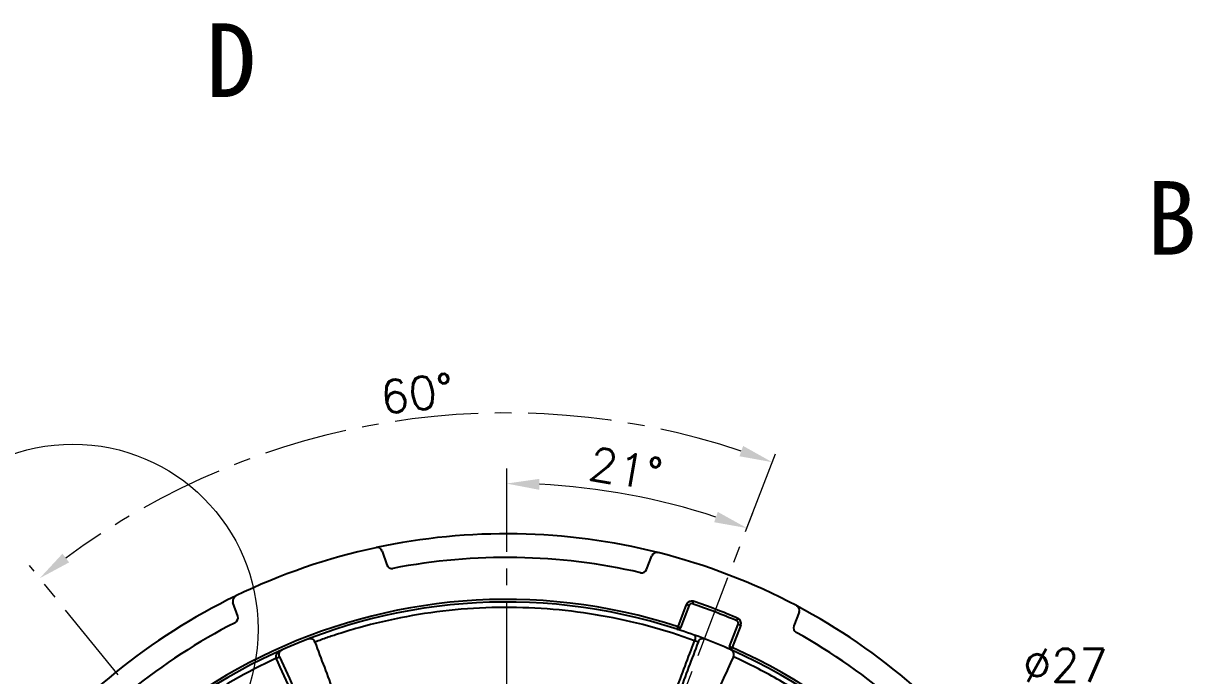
# Model space of a CAD drawing. Header units: millimetres. Extents: x 2517 to 6633, y 792 to 3241.
# Drawn here: x 2718.24 to 2762.69, y 993.32 to 1018.13 of the extents above; entities that cross this region are included whole.
import ezdxf

# ---------------------------------------------------------------- set-up
doc = ezdxf.new("R2010")
doc.units = ezdxf.units.MM
doc.linetypes.add('CENTER', pattern=[50.8, 31.75, -6.35, 6.35, -6.35])
for name, color, linetype, lineweight in [('中心线', 1, 'CENTER', 9), ('实线', 7, 'Continuous', 25), ('尺寸标注', 2, 'Continuous', 9)]:
    doc.layers.add(name, color=color, linetype=linetype, lineweight=lineweight)
doc.styles.add('st', font='txt.shx')
doc.styles.get("Standard").update_dxf_attribs({"font": 'simfang.ttf'})
doc.dimstyles.new('2st', dxfattribs={"dimscale": 0.5, "dimtxt": 2.5, "dimasz": 2.5, "dimexe": 1.25, "dimexo": 0, "dimtad": 1, "dimtoh": 1, "dimdec": 1, "dimlfac": 0.5, "dimdsep": 46, "dimtxsty": 'st', "dimcen": 0, "dimclrd": 256, "dimclre": 256, "dimclrt": 3, "dimadec": 0, "dimazin": 2, "dimtfac": 1, "dimtdec": 1, "dimtofl": 0, "dimtmove": 0, "dimatfit": 1, "dimfxl": 1, "dimlwd": -1, "dimlwe": -1, "dimarcsym": 0})
doc.dimstyles.new('st', dxfattribs={"dimscale": 0.5, "dimtxt": 2.5, "dimasz": 2.5, "dimexe": 1.25, "dimexo": 0, "dimtad": 1, "dimtoh": 1, "dimdsep": 46, "dimtxsty": 'st', "dimcen": 0, "dimclrd": 256, "dimclre": 256, "dimclrt": 3, "dimadec": 3, "dimazin": 2, "dimtfac": 1, "dimtmove": 0, "dimatfit": 1, "dimfxl": 1, "dimlwd": -1, "dimlwe": -1, "dimarcsym": 0})

# ---------------------------------------------------------------- blocks, each defined once
blk = doc.blocks.new('*D467')
at = {"layer": 'Defpoints', "color": 0, "ltscale": 0.1, "transparency": 16777216}
for p in [(2736.604, 1001.207), (2742.776, 999.872), (2745.695, 998.8), (2736.604, 975.118), (2736.604, 947.894)]:
    blk.add_point(p, dxfattribs=at)
at = {"layer": '尺寸标注', "ltscale": 0.1, "transparency": 16777216}
blk.add_line((2745.695, 998.8), (2745.971, 999.518), dxfattribs=at)
blk.add_arc((2736.604, 975.118), 25.512, 71.8076, 87.1924, dxfattribs=at)
for points in [[(2737.849, 1000.391), (2737.859, 1000.807), (2736.604, 1000.629)], [(2744.639, 999.55), (2744.5, 999.158), (2745.747, 998.935)]]:
    blk.add_solid(points, dxfattribs=at)
at = {"layer": '尺寸标注', "color": 3, "ltscale": 0.1, "transparency": 16777216, "insert": (2741.139, 1001.175), "char_height": 1.25, "attachment_point": 5, "rotation": 350.1286, "style": 'st'}
blk.add_mtext('21°', dxfattribs=at)
blk = doc.blocks.new('*D490')
at = {"layer": 'Defpoints', "color": 0, "ltscale": 0.1, "transparency": 16777216}
for p in [(2727.425, 1001.778), (2745.695, 998.8), (2728.234, 985.454), (2736.604, 975.118), (2736.604, 975.118)]:
    blk.add_point(p, dxfattribs=at)
at = {"layer": '中心线', "ltscale": 0.1, "transparency": 16777216}
for p, q in [((2745.695, 998.8), (2746.933, 1002.024)), ((2728.234, 985.454), (2718.467, 997.516))]:
    blk.add_line(p, q, dxfattribs=at)
blk.add_arc((2736.604, 975.118), 28.196, 71.5403, 126.4597, dxfattribs=at)
for points in [[(2745.603, 1002.059), (2745.462, 1001.667), (2746.709, 1001.441)], [(2719.976, 997.63), (2719.721, 997.96), (2718.86, 997.03)]]:
    blk.add_solid(points, dxfattribs=at)
at = {"layer": '中心线', "color": 3, "ltscale": 0.1, "transparency": 16777216, "insert": (2733.205, 1004.052), "char_height": 1.25, "attachment_point": 5, "rotation": 6.7014, "style": 'st'}
blk.add_mtext('60°', dxfattribs=at)
blk = doc.blocks.new('*D494')
at = {"layer": 'Defpoints', "color": 0, "ltscale": 0.1, "transparency": 16777216}
for p in [(2746.556, 984.24), (2726.653, 965.995)]:
    blk.add_point(p, dxfattribs=at)
at = {"layer": '尺寸标注', "ltscale": 0.1, "transparency": 16777216}
for p, q in [((2747.477, 985.084), (2755.873, 992.78)), ((2755.873, 992.78), (2759.519, 992.78)), ((2726.653, 965.995), (2746.556, 984.24)), ((2725.731, 965.151), (2724.81, 964.306))]:
    blk.add_line(p, q, dxfattribs=at)
for points in [[(2747.337, 985.238), (2747.618, 984.931), (2746.556, 984.24)], [(2725.591, 965.304), (2725.872, 964.997), (2726.653, 965.995)]]:
    blk.add_solid(points, dxfattribs=at)
at = {"layer": '尺寸标注', "color": 3, "ltscale": 0.1, "transparency": 16777216, "insert": (2757.852, 993.718), "char_height": 1.25, "attachment_point": 5, "style": 'st'}
blk.add_mtext('∅27', dxfattribs=at)

msp = doc.modelspace()

# ---------------------------------------------------------------- linework, layer by layer
at = {"layer": '中心线', "ltscale": 0.1}
for p, q in [((2736.6044, 1001.2065), (2736.6044, 947.8935)), ((2736.6044, 975.1175), (2745.695, 998.7996))]:
    msp.add_line(p, q, dxfattribs=at)
at = {"layer": '实线'}
for p, q in [((2731.8774, 998.0604), (2732.0586, 997.5342)), ((2741.9297, 997.3619), (2742.1292, 997.8815)), ((2726.3855, 995.5808), (2726.2043, 996.107)), ((2743.1287, 995.1835), (2743.4549, 996.0333)), ((2743.5483, 995.9975), (2743.2221, 995.1477)), ((2747.7307, 995.7312), (2747.5312, 995.2117)), ((2745.0892, 994.4309), (2745.4154, 995.2807)), ((2745.5088, 995.2449), (2745.1826, 994.3951)), ((2729.0612, 994.716), (2729.0613, 994.716))]:
    msp.add_line(p, q, dxfattribs=at)
at = {"layer": '实线', "flags": 128}
for points in [[(2743.4549, 996.0333), (2743.4731, 996.0263), (2743.4907, 996.0196), (2743.5068, 996.0134), (2743.5209, 996.008), (2743.5325, 996.0035), (2743.5412, 996.0002), (2743.5465, 995.9982), (2743.5483, 995.9975)], [(2743.7056, 996.1511), (2743.6994, 996.1326), (2743.6934, 996.1149), (2743.6878, 996.0985), (2743.683, 996.0841), (2743.679, 996.0724), (2743.6761, 996.0636), (2743.6742, 996.0582), (2743.6736, 996.0564)], [(2745.3617, 995.4084), (2745.3625, 995.4102), (2745.3647, 995.4154), (2745.3684, 995.4239), (2745.3733, 995.4353), (2745.3793, 995.4492), (2745.3862, 995.4651), (2745.3936, 995.4823), (2745.4013, 995.5002)], [(2743.0978, 995.0884), (2743.0984, 995.0902), (2743.1001, 995.0956), (2743.103, 995.1044), (2743.1068, 995.1162), (2743.1115, 995.1307), (2743.1169, 995.1471), (2743.1227, 995.1649), (2743.1287, 995.1835)], [(2743.1287, 995.1835), (2743.1469, 995.1765), (2743.1644, 995.1698), (2743.1806, 995.1636), (2743.1947, 995.1582), (2743.2063, 995.1537), (2743.215, 995.1504), (2743.2203, 995.1483), (2743.2221, 995.1477)], [(2745.4154, 995.2807), (2745.4172, 995.28), (2745.4226, 995.278), (2745.4312, 995.2747), (2745.4428, 995.2702), (2745.4569, 995.2648), (2745.4731, 995.2586), (2745.4906, 995.2519), (2745.5088, 995.2449)], [(2729.3204, 994.5994), (2729.3204, 994.5994)], [(2743.747, 994.8655), (2743.7608, 994.8564), (2743.7714, 994.8404), (2743.7785, 994.8182), (2743.7818, 994.7905), (2743.7811, 994.7584), (2743.7764, 994.7232), (2743.768, 994.6863), (2743.7562, 994.649)], [(2745.0892, 994.4309), (2745.091, 994.4302), (2745.0963, 994.4282), (2745.105, 994.4249), (2745.1166, 994.4204), (2745.1307, 994.415), (2745.1469, 994.4088), (2745.1644, 994.4021), (2745.1826, 994.3951)], [(2745.1826, 994.3951), (2745.1747, 994.3773), (2745.167, 994.3601), (2745.16, 994.3443), (2745.1538, 994.3305), (2745.1488, 994.3191), (2745.145, 994.3107), (2745.1427, 994.3055), (2745.1419, 994.3037)], [(2745.2296, 994.0438), (2745.2296, 994.0438)]]:
    msp.add_lwpolyline(points, dxfattribs=at)
at = {"layer": '实线'}
for centre, radius, start, end in [((2736.6044, 975.1175), 23.6, 75.87237, 102.12763), ((2736.6044, 975.1175), 23.6, 102.15701, 115.84299), ((2731.6883, 997.9953), 0.2, 19, 102.12763), ((2736.6044, 975.1175), 22.7, 77.03269, 100.96731), ((2742.3159, 997.8098), 0.2, 75.87237, 159), ((2736.6044, 975.1175), 23.6, 62.15701, 75.84299), ((2732.2477, 997.5993), 0.2, 199, 280.96731), ((2741.743, 997.4335), 0.2, 257.03269, 339), ((2736.6044, 975.1175), 23.6, 115.87237, 142.12763), ((2726.3934, 996.1721), 0.2, 115.87237, 199), ((2736.6044, 975.1175), 21.1, 71.98834, 66.01166), ((2736.6044, 975.1175), 21, 71.98834, 66.01166), ((2743.6416, 995.9616), 0.2, 71.34457, 159), ((2743.6416, 995.9616), 0.1, 71.34457, 159), ((2736.6044, 975.1175), 22.1, 66.65543, 71.34457), ((2736.6044, 975.1175), 22.2, 66.65543, 71.34457), ((2747.544, 995.8029), 0.2, 339, 62.12763), ((2736.6044, 975.1175), 23.6, 35.87237, 62.12763), ((2726.1963, 995.5156), 0.2, 297.03269, 19), ((2745.3221, 995.3166), 0.1, 339, 66.65543), ((2745.3221, 995.3166), 0.2, 339, 66.65543), ((2736.6044, 975.1175), 22.7, 117.03269, 140.96731), ((2743.1287, 995.1835), 0.1, 251.98834, 339), ((2736.6044, 975.1175), 21, 66.01166, 71.98834), ((2747.7179, 995.14), 0.2, 159, 240.96731), ((2736.6044, 975.1175), 22.7, 37.03269, 60.96731), ((2729.1331, 994.5294), 0.2, 20.5, 111.05093), ((2744.0757, 994.5294), 0.2, 68.94907, 159.5), ((2722.5363, 1005.7992), 12.954, 294.22006, 294.84442), ((2721.094, 1008.9212), 16.3933, 294.34106, 294.83442), ((2745.1826, 994.3951), 0.1, 159, 246.01166), ((2745.0476, 994.1268), 0.2, 335.5, 66.05093)]:
    msp.add_arc(centre, radius, start, end, dxfattribs=at)
for points in [[(2731.6344, 998.1883), (2731.6384, 998.1891), (2731.6423, 998.19), (2731.6462, 998.1908)], [(2742.3647, 998.0037), (2742.3686, 998.0028), (2742.3725, 998.0018), (2742.3765, 998.0008)], [(2726.3061, 996.3521), (2726.3097, 996.3538), (2726.3133, 996.3556), (2726.317, 996.3573)], [(2747.6268, 995.9854), (2747.6303, 995.9835), (2747.6339, 995.9816), (2747.6375, 995.9797)], [(2727.979, 994.0441), (2727.9791, 994.044), (2727.9791, 994.0439), (2727.9791, 994.0438)], [(2727.8508, 993.9851), (2727.8507, 993.9852), (2727.8507, 993.9854), (2727.8506, 993.9855)]]:
    msp.add_open_spline(points, degree=3, dxfattribs=at)
for points, knots in [([(2743.7562, 994.649), (2742.6046, 995.0707), (2741.4194, 995.3893), (2739.0015, 995.8147), (2737.7687, 995.9217), (2735.2699, 995.9111), (2734.0265, 995.7934), (2732.1911, 995.4519), (2731.5854, 995.3108), (2730.6915, 995.0601), (2730.3959, 994.97), (2729.9567, 994.8254), (2729.811, 994.7757), (2729.5936, 994.6987), (2729.5213, 994.6727), (2729.4312, 994.6396), (2729.4126, 994.6328), (2729.3804, 994.621), (2729.3664, 994.6158), (2729.3324, 994.6032), (2729.3205, 994.599), (2729.3204, 994.5994)], [0, 0, 0, 0, 0.25, 0.25, 0.5, 0.5, 0.75, 0.75, 0.875, 0.875, 0.9375, 0.9375, 0.96875, 0.96875, 0.984375, 0.984375, 0.9882813, 0.9882813, 0.9921875, 0.9921875, 1, 1, 1, 1]), ([(2729.3204, 994.5994), (2729.5596, 993.9597), (2729.7988, 993.32), (2730.0379, 992.6802), (2730.3006, 991.9777), (2730.5633, 991.2752), (2730.8259, 990.5726)], [0.0002009624, 0.0002009624, 0.0002009624, 0.0002009624, 0.0022498948, 0.0022498948, 0.0022498948, 0.0045000334, 0.0045000334, 0.0045000334, 0.0045000334]), ([(2742.2489, 990.6406), (2742.5111, 991.3372), (2742.7732, 992.0339), (2743.0351, 992.7306), (2743.2756, 993.37), (2743.5159, 994.0095), (2743.7562, 994.649)], [0, 0, 0, 0, 0.0022329645, 0.0022329645, 0.0022329645, 0.0042824784, 0.0042824784, 0.0042824784, 0.0042824784]), ([(2743.8883, 994.5994), (2743.6492, 993.9597), (2743.41, 993.3199), (2743.1708, 992.6801), (2742.9081, 991.9776), (2742.6454, 991.2751), (2742.3828, 990.5726)], [0.0002009621, 0.0002009621, 0.0002009621, 0.0002009621, 0.0022499942, 0.0022499942, 0.0022499942, 0.0045000236, 0.0045000236, 0.0045000236, 0.0045000236]), ([(2743.8883, 994.5994), (2743.8884, 994.5995), (2743.8869, 994.6001), (2743.884, 994.6013), (2743.8809, 994.6026), (2743.876, 994.6047), (2743.8698, 994.6072), (2743.8635, 994.6097), (2743.8557, 994.6128), (2743.8471, 994.6162), (2743.8384, 994.6196), (2743.8286, 994.6233), (2743.8184, 994.6271), (2743.8082, 994.6308), (2743.7974, 994.6347), (2743.7869, 994.6385), (2743.7764, 994.6422), (2743.7659, 994.6458), (2743.7562, 994.649)], [0, 0, 0, 0, 0.0000307082, 0.0000307082, 0.0000307082, 0.00006436938, 0.00006436938, 0.00006436938, 0.00009802654, 0.00009802654, 0.00009802654, 0.00013167978, 0.00013167978, 0.00013167978, 0.00016533718, 0.00016533718, 0.00016533718, 0.00019900267, 0.00019900267, 0.00019900267, 0.00019900267]), ([(2727.8506, 993.9855), (2727.8405, 994.0081), (2727.8386, 994.0324), (2727.8433, 994.0745), (2727.8495, 994.0935), (2727.8725, 994.1449), (2727.894, 994.173), (2727.9644, 994.247), (2728.0199, 994.2829), (2728.08, 994.3096)], [0, 0, 0, 0, 0.125, 0.125, 0.25, 0.25, 0.5, 0.5, 1, 1, 1, 1]), ([(2727.979, 994.0441), (2727.9688, 994.0667), (2727.9637, 994.0896), (2727.9602, 994.1279), (2727.9614, 994.1445), (2727.9686, 994.1886), (2727.9785, 994.2113), (2728.0135, 994.2691), (2728.0446, 994.2939), (2728.08, 994.3096)], [0, 0, 0, 0, 0.125, 0.125, 0.25, 0.25, 0.5, 0.5, 1, 1, 1, 1]), ([(2727.9791, 994.0438), (2728.3846, 993.1541), (2728.7901, 992.2644), (2729.1955, 991.3747), (2729.3843, 990.9604), (2729.5731, 990.5462), (2729.7619, 990.1319)], [0, 0, 0, 0, 0.0029332693, 0.0029332693, 0.0029332693, 0.0042990612, 0.0042990612, 0.0042990612, 0.0042990612]), ([(2745.2296, 994.0438), (2744.9464, 993.4224), (2744.6631, 992.8009), (2744.3799, 992.1794), (2744.0689, 991.4969), (2743.7578, 990.8144), (2743.4468, 990.1319)], [0.0002009624, 0.0002009624, 0.0002009624, 0.0002009624, 0.0022498948, 0.0022498948, 0.0022498948, 0.0045000334, 0.0045000334, 0.0045000334, 0.0045000334]), ([(2755.4723, 983.8713), (2754.9562, 984.9836), (2754.3384, 986.057), (2753.2663, 987.5827), (2752.8848, 988.0768), (2752.0847, 989.0226), (2751.6649, 989.476), (2750.3489, 990.7764), (2749.3965, 991.564), (2747.8628, 992.6164), (2747.3339, 992.9454), (2746.5255, 993.3997), (2746.2531, 993.5449), (2745.8404, 993.7532), (2745.7022, 993.821), (2745.4941, 993.9204), (2745.4246, 993.9531), (2745.3375, 993.9934), (2745.3197, 994.0017), (2745.2883, 994.0162), (2745.2745, 994.0225), (2745.2412, 994.0379), (2745.2294, 994.0434), (2745.2296, 994.0438)], [0, 0, 0, 0, 0.25, 0.25, 0.375, 0.375, 0.5, 0.5, 0.75, 0.75, 0.875, 0.875, 0.9375, 0.9375, 0.96875, 0.96875, 0.984375, 0.984375, 0.9882813, 0.9882813, 0.9921875, 0.9921875, 1, 1, 1, 1]), ([(2727.8506, 993.9855), (2726.7383, 993.4694), (2725.6649, 992.8515), (2724.1392, 991.7795), (2723.6451, 991.398), (2722.6993, 990.5978), (2722.2459, 990.178), (2720.9455, 988.8621), (2720.1579, 987.9096), (2719.1055, 986.376), (2718.7765, 985.8471), (2718.3222, 985.0387), (2718.177, 984.7663), (2717.9687, 984.3536), (2717.9009, 984.2154), (2717.8015, 984.0073), (2717.7688, 983.9377), (2717.7284, 983.8507), (2717.7202, 983.8328), (2717.7057, 983.8014), (2717.6993, 983.7876), (2717.684, 983.7543), (2717.6785, 983.7426), (2717.678, 983.7427)], [0, 0, 0, 0, 0.25, 0.25, 0.375, 0.375, 0.5, 0.5, 0.75, 0.75, 0.875, 0.875, 0.9375, 0.9375, 0.96875, 0.96875, 0.984375, 0.984375, 0.9882813, 0.9882813, 0.9921875, 0.9921875, 1, 1, 1, 1]), ([(2729.6192, 990.0853), (2729.4337, 990.4948), (2729.2481, 990.9043), (2729.0625, 991.3137), (2728.6587, 992.2042), (2728.2548, 993.0947), (2727.8508, 993.9851)], [0, 0, 0, 0, 0.0013486886, 0.0013486886, 0.0013486886, 0.0042820691, 0.0042820691, 0.0042820691, 0.0042820691])]:
    msp.add_open_spline(points, degree=3, knots=knots, dxfattribs=at)
at = {"layer": '尺寸标注', "ltscale": 0.1}
msp.add_circle((2720.1206, 995.09), 7.0369, dxfattribs=at)

# ---------------------------------------------------------------- texts
at = {"layer": '实线', "char_height": 2.8002, "width": 15.615274, "attachment_point": 5}
for s, insert in [('D', (2726.1339, 1016.7297)), ('B', (2761.892, 1010.732))]:
    msp.add_mtext(s, dxfattribs=dict(at, insert=insert))

# ---------------------------------------------------------------- dimensions: what is measured, and where the dimension line sits
at = {"layer": '中心线', "ltscale": 0.1}
dim = msp.add_angular_dim_2l(base=(2727.4246, 1001.7775), line1=((2736.6044, 975.1175), (2728.2344, 985.4536)), line2=((2736.6044, 975.1175), (2745.695, 998.7996)), dimstyle='2st', dxfattribs=at)
dim.commit()
dim.dimension.update_dxf_attribs({"geometry": '*D490', "text_midpoint": (2733.314, 1003.1211), "dimtype": 162})
at = {"layer": '尺寸标注', "ltscale": 0.1}
dim = msp.add_angular_dim_2l(base=(2742.7763, 999.8716), line1=((2736.6044, 1001.2065), (2736.6044, 947.8935)), line2=((2736.6044, 975.1175), (2745.695, 998.7996)), dimstyle='st', dxfattribs=at)
dim.commit()
dim.dimension.update_dxf_attribs({"geometry": '*D467', "text_midpoint": (2740.9781, 1000.2517), "dimtype": 162})
dim = msp.add_diameter_dim_2p(p1=(2726.6527, 965.9953), p2=(2746.556, 984.2398), dimstyle='st', dxfattribs=at)
dim.commit()
dim.dimension.update_dxf_attribs({"geometry": '*D494', "text_midpoint": (2757.852, 992.7801), "dimtype": 163})

doc.saveas('drawing.dxf')
